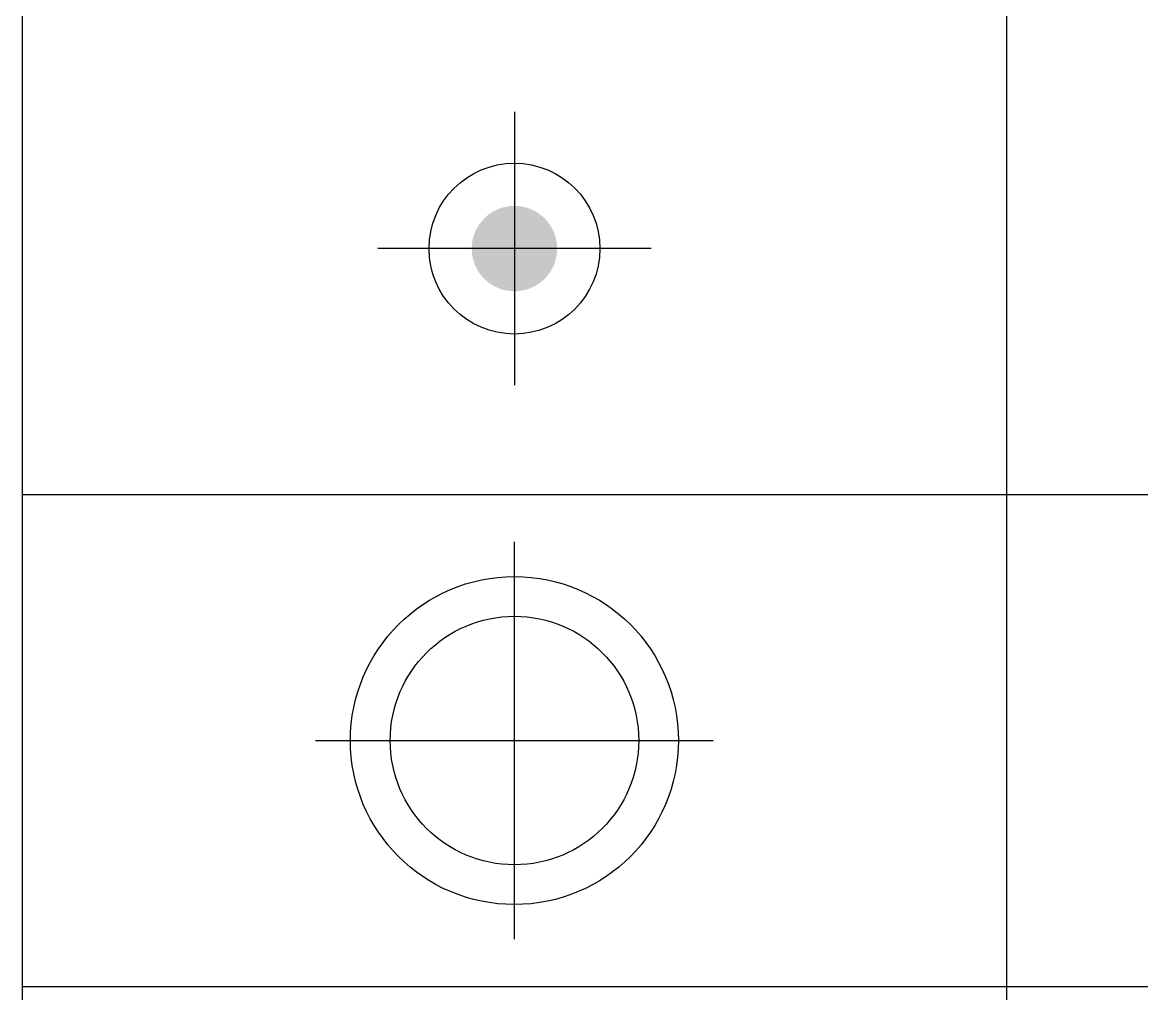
# Model space of a CAD drawing. Header units: inches. Extents: x 7740 to 83056, y -9304 to 75068.
# Drawn here: x 42951 to 43633, y 47533 to 48126 of the extents above; entities that cross this region are included whole.
import ezdxf

# ---------------------------------------------------------------- set-up
doc = ezdxf.new("R2010")
doc.units = ezdxf.units.IN
doc.header["$LTSCALE"] = 50
doc.header["$MEASUREMENT"] = 0
for name, color, linetype in [('0-ELC TEXT', 7, 'Continuous'), ('06-LIGHT', 4, 'Continuous'), ('RC-LIGHT', 7, 'Continuous')]:
    doc.layers.add(name, color=color, linetype=linetype)

# ---------------------------------------------------------------- blocks, each defined once
blk = doc.blocks.new('hallogen')
h = blk.add_hatch(color=256)
h.dxf.hatch_style = 1
edge = h.paths.add_edge_path()
edge.add_arc((48591.7, 60854.26), 31.25, 0, 360, ccw=False)
at = {"color": 1, "linetype": 'Continuous'}
for p, q in [((48591.7, 60954.26), (48591.7, 60754.26)), ((48691.7, 60854.26), (48491.7, 60854.26))]:
    blk.add_line(p, q, dxfattribs=at)
at = {"color": 4, "linetype": 'Continuous'}
blk.add_circle((48591.7, 60854.26), 62.5, dxfattribs=at)
blk = doc.blocks.new('RRHREU')
at = {"color": 1, "linetype": 'Continuous'}
for p, q in [((119141.74, 54330.24), (119141.74, 54530.24)), ((119041.74, 54430.24), (119241.74, 54430.24))]:
    blk.add_line(p, q, dxfattribs=at)
at = {"layer": 'RC-LIGHT'}
for radius in [82.5, 62.5]:
    blk.add_circle((119141.74, 54430.24), radius, dxfattribs=at)

msp = doc.modelspace()

# ---------------------------------------------------------------- linework, layer by layer
at = {"layer": '0-ELC TEXT'}
for p, q in [((43550.74, 48737.76), (43550.74, 46037.76)), ((42950.74, 47837.76), (45450.74, 47837.76)), ((42950.74, 47537.76), (45450.74, 47537.76))]:
    msp.add_line(p, q, dxfattribs=at)
msp.add_lwpolyline([(45450.74, 46037.76), (42950.74, 46037.76), (42950.74, 48737.76), (45450.74, 48737.76)], close=True, dxfattribs=at)

# ---------------------------------------------------------------- block references
at = {"layer": '06-LIGHT', "xscale": 0.8333333333333334, "yscale": 0.8333333333333334, "zscale": 0.8333333333333334}
msp.add_blockref('hallogen', (2757.65, -2724.13), dxfattribs=at)
at = {"layer": 'RC-LIGHT', "xscale": 1.212121212121212, "yscale": 1.212121212121212, "zscale": 1.212121212121212}
msp.add_blockref('RRHREU', (-101163.5, -18288.29), dxfattribs=at)

doc.saveas('drawing.dxf')
